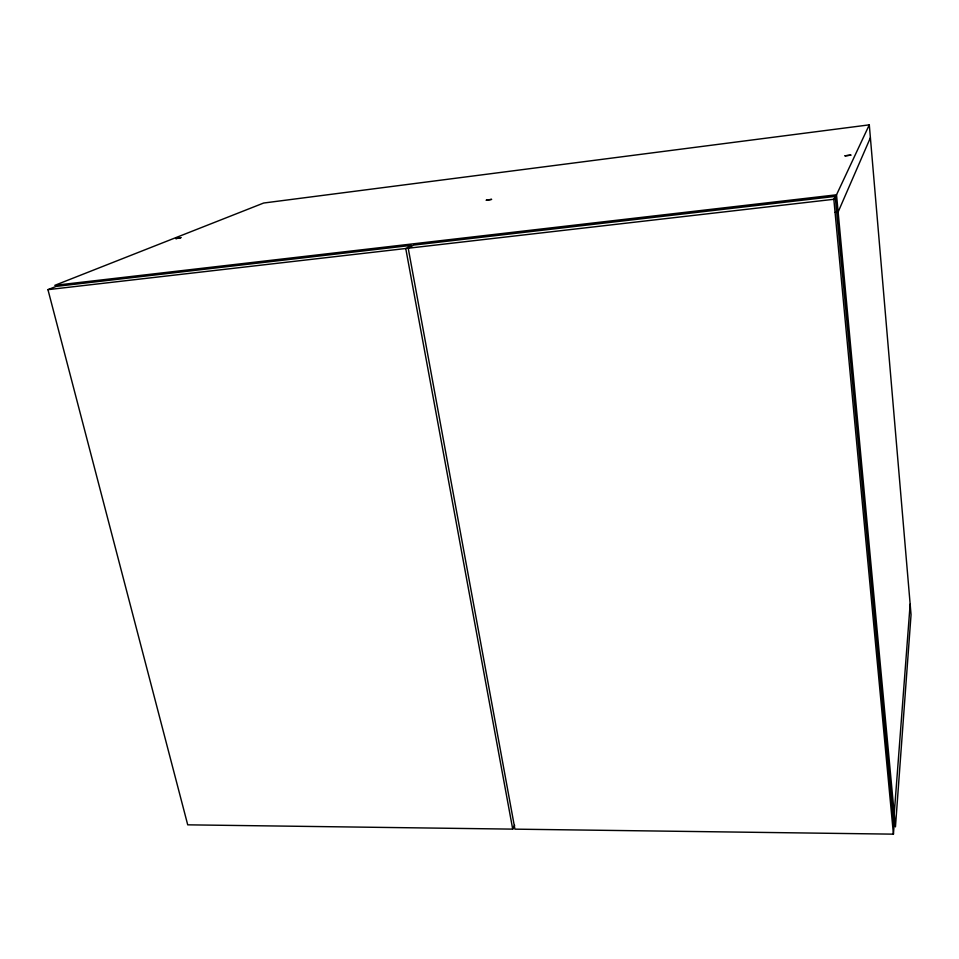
<?xml version="1.0" encoding="UTF-8"?>
<svg xmlns="http://www.w3.org/2000/svg" width="959" height="959" viewBox="0 0 959 959"><rect width="100%" height="100%" fill="white"/><g stroke="black" fill="none" stroke-linecap="round" stroke-linejoin="round"><path stroke-width="1.44" d="M894.232 813.771L910.151 604.17M893.428 834.15L894.064 825.759L835.205 196.403L413.617 245.108L408.222 248.225L514.935 829.151L893.428 834.15L833.839 199.292L835.205 196.403M870.4 137.736L838.13 211.999L835.157 212.335M836.524 194.797L869.298 124.85L263.653 203.032L54.807 285.338L836.524 194.797L895.454 826.862L911.05 614.671L869.298 124.85M47.95 289.654L405.753 248.513L411.171 245.396L56.149 286.405L47.95 289.654L187.724 824.836L512.717 829.127L514.635 825.267M408.222 248.225L833.839 199.292M405.753 248.513L512.717 829.127M180.867 237.676L175.917 238.611L180.867 237.676M491.535 199.388L486.321 200.203L491.535 199.388M850.825 155.106L845.023 155.826L850.825 155.106"/></g></svg>
